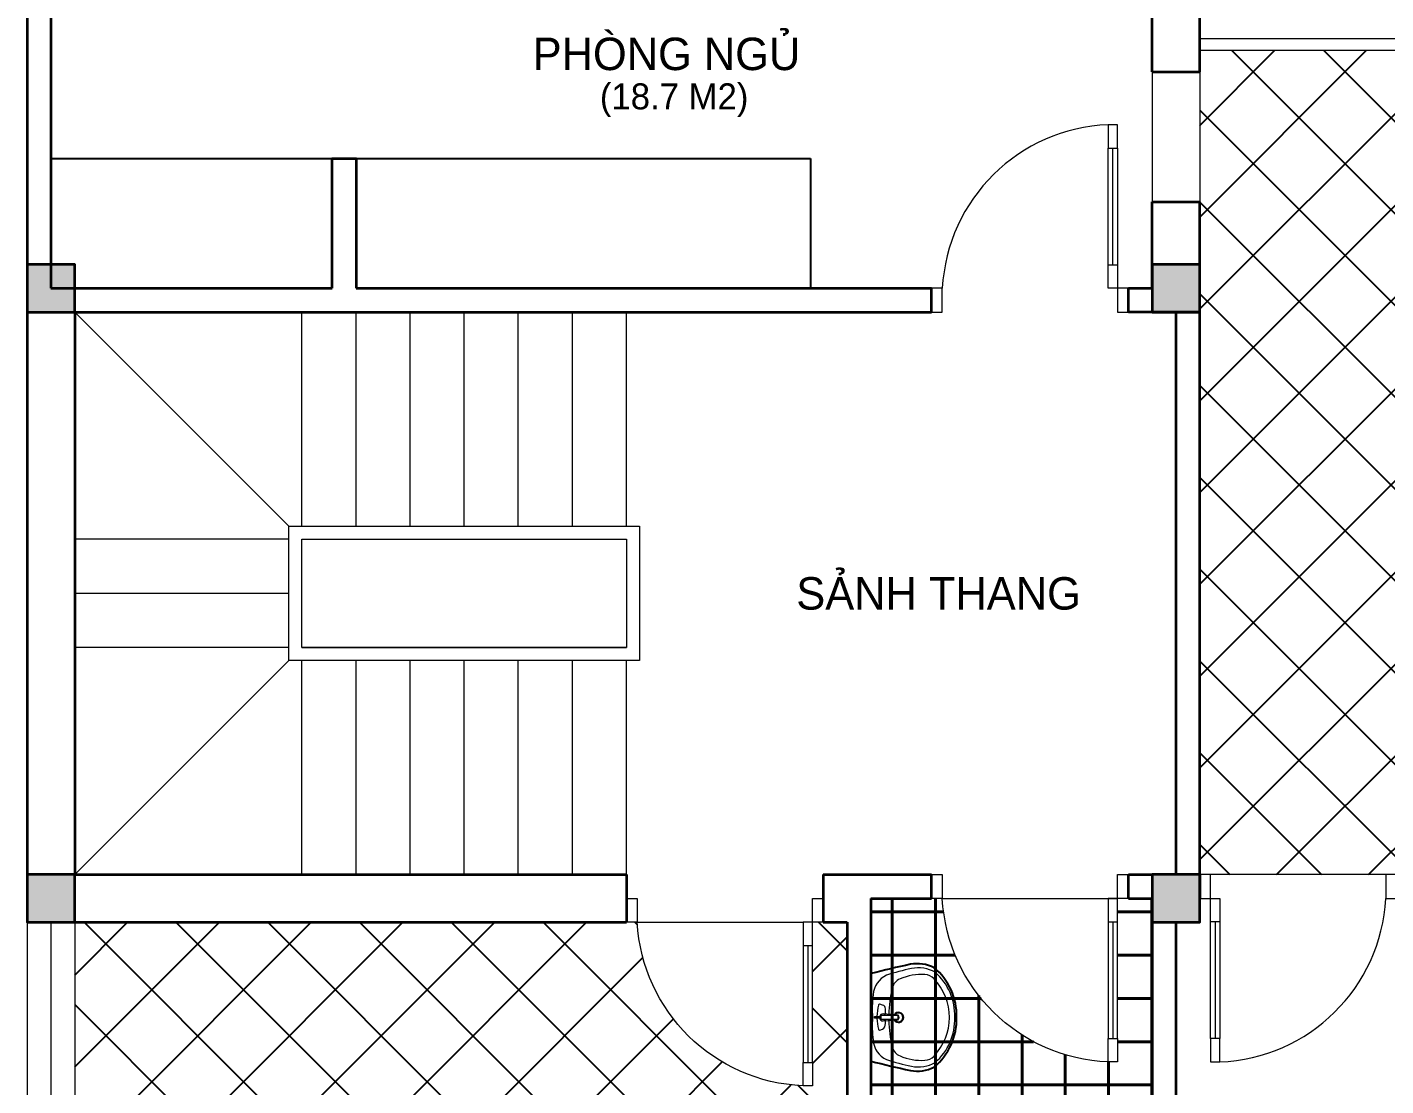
# Model space of a CAD drawing. Header units: millimetres. Extents: x -529782 to -142003, y -492574 to -273331.
# Drawn here: x -481056 to -474776, y -290004 to -285111 of the extents above; entities that cross this region are included whole.
import ezdxf

# ---------------------------------------------------------------- set-up
doc = ezdxf.new("R2010")
doc.units = ezdxf.units.MM
doc.header["$LTSCALE"] = 500
doc.header["$MEASUREMENT"] = 0
doc.linetypes.add('HIDDEN', pattern=[0.375, 0.25, -0.125])
for name, color, linetype, lineweight in [('1.cat 30', 30, 'CONTINUOUS', 35), ('1.cot', 2, 'CONTINUOUS', 35), ('4.dim 08', 8, 'CONTINUOUS', 13), ('9.text \xad white', 7, 'CONTINUOUS', 15), ('CA.dim 08', 251, 'CONTINUOUS', 13), ('CA.noi that 15', 15, 'CONTINUOUS', 9), ('noithat', 15, 'CONTINUOUS', 9), ('RAT MANH', 250, 'CONTINUOUS', 40)]:
    doc.layers.add(name, color=color, linetype=linetype, lineweight=lineweight)
doc.layers.add('HIDE', color=8, linetype='HIDDEN')
doc.layers.add('NTHT', color=5, linetype='CONTINUOUS')
doc.styles.add('CA.JSC1', font='')
doc.styles.get('CA.JSC1').set_extended_font_data('.VnAvantH')
pattern_1 = [(45, (-145523.5924993914, 0), (-212.1320343559642, 212.1320343559643), []), (135, (-145523.5924993914, 0), (-212.1320343559643, -212.1320343559642), [])]

# ---------------------------------------------------------------- blocks, each defined once
blk = doc.blocks.new('A$C1A9D127A')
at = {"layer": 'noithat', "color": 135, "linetype": 'Continuous'}
for p, q in [((49.99985728343017, 109.9998206971213), (-0.0001427165698260069, 109.9998206971213)), ((-0.0001427165698260069, 109.9998206971213), (-0.0001427165698260069, -0.000179302878677845)), ((49.99985728343017, -0.000179302878677845), (49.99985728343017, 109.9998206971213)), ((-0.0001427165698260069, -0.000179302878677845), (49.99985728343017, -0.000179302878677845))]:
    blk.add_line(p, q, dxfattribs=at)
blk = doc.blocks.new('A$C2BDB356E')
at = {"layer": 'noithat', "color": 135, "linetype": 'Continuous'}
for p, q in [((0.0007344302721321583, 599.9999563574092), (0.0007344302721321583, 699.9999563574092)), ((0.0007344302721321583, 699.9999563574092), (40.00073443027213, 699.9999563574092)), ((40.00073443027213, 699.9999563574092), (40.00073443027213, 599.9999563574092)), ((40.00073443027213, 599.9999563574092), (0.0007344302721321583, 599.9999563574092)), ((0.0007344302721321583, 99.99995635740925), (0.0007344302721321583, -4.364259075373411e-05)), ((40.00073443027213, 99.99995635740925), (0.0007344302721321583, 99.99995635740925)), ((40.00073443027213, -4.364259075373411e-05), (40.00073443027213, 99.99995635740925)), ((0.0007344302721321583, -4.364259075373411e-05), (40.00073443027213, -4.364259075373411e-05))]:
    blk.add_line(p, q, dxfattribs=at)
at = {"layer": 'noithat', "color": 8, "linetype": 'Continuous'}
for p, q in [((0.0007344302721321583, 99.99995635740925), (0.0007344302721321583, 599.9999563574092)), ((20.00073443027213, 599.9999563574092), (20.00073443027213, 99.99995635740925)), ((40.00073443027213, 599.9999563574092), (40.00073443027213, 99.99995635740925))]:
    blk.add_line(p, q, dxfattribs=at)
at = {"layer": 'noithat', "color": 1, "linetype": 'Continuous'}
blk.add_arc((10.18820847296689, 740.3098040898665), 740.9098847954065, 272.306074052381, 356.8812333185894, dxfattribs=at)
blk = doc.blocks.new('LB')
at = {"layer": 'CA.noi that 15'}
for points in [[(-225.0000000000036, 0, 0.00715951552299166), (-273, -203.4897723640211, 0.1619198315888996), (-254.9308359635256, -324.6108444543647, 0.2300763948304888), (-9.094947017729282e-13, -439.9999999999989, 0.2300763948304889), (254.9308359635243, -324.6108444543647, 0.161919831588894), (273, -203.4897723640211, 0.007159515522987385), (225.0000000000023, 0)], [(216.4925451009931, -80.28914582800644, 0.2857762006744261), (116.4577819525553, -11.7264805697082, 0.05324895662298185), (4.547473508864641e-13, -8.717014769758407, 0.0532489566229818), (-116.457781952558, -11.72648056970911, 0.2857762006744263), (-216.4925451009949, -80.28914582800644, 0.0261188910767663), (-251, -208.1482769904169, 0.1828913300787753), (-231.6265457520908, -330.4339747134914, 0.2264730495886041), (-1.364242052659392e-12, -430.638764293589, 0.226473049588604), (231.6265457520908, -330.4339747134914, 0.1828913300787497), (251, -208.1482769904173, 0.02611889107674409)]]:
    blk.add_lwpolyline(points, format="xyb", close=True, dxfattribs=at)
for points in [[(-4.642100318369557, -30.54651999733323, 0.05091970351097123), (-60.43249699888611, -38.67063978293299, 0.4550738400397396), (-65.25905792041067, -46.36225864447033), (-61.14037776060513, -59.97870053259294, 0.2425177632962802), (-30.74250099478513, -74.75794050045897), (-16.69255750458069, -74.75794050045806)], [(9.524471682713738, -76.50839315901612, 0.7450101492190555), (-9.094947017729282e-13, -44.10808223062713, 0.7450101492190555), (-9.524471682715102, -76.50839315901612)], [(-17.48431541254058, -63.21405958222567), (-12.16060777981193, -140.454138731086, 0.3498836296653924), (12.16060777980829, -140.454138731086), (17.48431541253922, -63.21405958222567)], [(16.69255750457887, -74.75794050045806), (43.55986075457076, -74.75794050045806, 0.3305759068137352), (63.47080706874431, -59.97870053259339), (67.5894872285503, -46.36225864446942, 0.4550738400397397), (62.7629263070271, -38.67063978293254, 0.04891794026142181), (4.642100318368648, -30.54651999733323)], [(-15.52406878799718, -91.65469060038981, 0.05992485428890888), (-151.8340918766921, -109.640883800061, 0.2338672628618872), (-198.0378745664975, -149.3845572819522, 0.11430768862143), (-220.4523989751093, -277.4139925811553, 0.1955244708288293), (-198.3823421961002, -324.234444566411, 0.1833533645565591), (-3.410605131648481e-13, -403.8053916709545, 0.183353364556559), (198.3823421960981, -324.2344445664113, 0.1955244708288292), (220.4523989751087, -277.4139925811545, 0.1143076886214278), (198.0378745664973, -149.3845572819565, 0.2338672628618896), (151.8340918766912, -109.6408838000611, 0.05992485428890924), (15.52406878799502, -91.6546906003897)]]:
    blk.add_lwpolyline(points, format="xyb", dxfattribs=at)
for points in [[(9.524471682713283, -50.33124167318238), (-9.524471682714648, -50.33124167318238), (-9.524471682714648, -140), (9.524471682713283, -140)], [(-4.642100318370467, -18.86351208096585), (4.642100318368648, -18.86351208096585), (4.642100318368193, -42.40247154831923), (-4.642100318370467, -42.40247154831923)]]:
    blk.add_lwpolyline(points, close=True, dxfattribs=at)
for radius, start, end in [(26.54878672550494, 120.8988147049389, 59.10118529506399), (22.12788702186934, 126.8903920545422, 53.10960794546185)]:
    blk.add_arc((-9.094947017729282e-13, -141.8663260221169), radius, start, end, dxfattribs=at)

msp = doc.modelspace()

# ---------------------------------------------------------------- hatches: boundary and pattern name
at = {"layer": '1.cot'}
for points in [[(-480835.6456836437, -286207.5207308845), (-481055.6456836437, -286207.5207308845), (-481055.6456836437, -286427.5207308845), (-480835.6456836437, -286427.5207308845)], [(-475635.6456836437, -286207.5207308845), (-475855.6456836437, -286207.5207308845), (-475855.6456836437, -286427.5207308845), (-475635.6456836437, -286427.5207308845)], [(-480835.6456836438, -289027.5207308844), (-481055.6456836438, -289027.5207308844), (-481055.6456836438, -289247.5207308844), (-480835.6456836438, -289247.5207308844)], [(-475635.6456836438, -289027.5207308844), (-475855.6456836438, -289027.5207308844), (-475855.6456836438, -289247.5207308844), (-475635.6456836438, -289247.5207308844)]]:
    msp.add_hatch(color=256, dxfattribs=at).paths.add_polyline_path(points)
at = {"layer": 'HIDE'}
h = msp.add_hatch(dxfattribs=at)
h.set_pattern_fill('_USER', color=256, scale=300, angle=45, style=0, double=1, pattern_type=0)
h.set_pattern_definition(pattern_1)
h.paths.add_polyline_path([(-471045.6456836439, -286427.5207308845), (-471155.6456836437, -286427.5207308845), (-471155.6456836437, -286207.5207308845), (-471045.6456836439, -286207.5207308845), (-471045.6456836438, -285217.5207308844), (-475635.6456836438, -285217.5207308844), (-475635.6456836438, -285317.5207308844), (-475635.6456836438, -285917.5207308844), (-475635.6456836438, -286207.5207308844), (-475635.6456836437, -286427.5207308845), (-475635.6456836439, -289027.5207308843), (-475585.6456836438, -289027.5207308843), (-474775.6456836438, -289027.5207308843), (-474725.6456836438, -289027.5207308843), (-471045.6456836438, -289027.5207308843)])
h = msp.add_hatch(dxfattribs=at)
h.set_pattern_fill('_USER', color=256, scale=300, angle=45, style=0, double=1, pattern_type=0)
h.set_pattern_definition(pattern_1)
h.paths.add_polyline_path([(-477265.6456836438, -289247.5207308845), (-477375.6456836438, -289247.5207308845), (-477425.6456836439, -289247.5207308844), (-477425.6456836438, -289355.5207308802), (-477425.6456836438, -289895.5207308593), (-477425.6456836439, -290003.5207308551), (-477468.8456842579, -290003.5207308551, -0.3867462167267919), (-478235.6456836124, -289247.5207308844), (-478285.6456836438, -289247.5207308844), (-480835.6456836438, -289247.5207308845), (-480835.6456836439, -292217.5207308844), (-477265.6456836438, -292217.5207308843)])
at = {"layer": 'RAT MANH'}
h = msp.add_hatch(dxfattribs=at)
h.set_pattern_fill('_USER', color=256, scale=200, angle=270, style=0, double=1, pattern_type=0)
h.set_pattern_definition([(270, (-167257.2745933589, 0), (200, -3.673940397442059e-14), []), (0, (-167257.2745933589, 0), (0, 200), [])])
h.paths.add_polyline_path([(-475855.6456836439, -289247.5207308844), (-475855.6456836438, -289137.5207308843), (-475965.6456836438, -289137.5207308843), (-476015.6456836438, -289137.5207308843), (-476015.6456836438, -289245.5207308801), (-476015.6456836438, -289785.5207308592), (-476015.6456836439, -289893.520730855), (-476058.8456850615, -289893.520730855), (-476058.8456813644, -289893.5207310039, -0.3867462177681341), (-476825.6456836453, -289137.5207308843), (-476875.6456836444, -289137.5207308843), (-477155.6456836438, -289137.5207308845), (-477155.6456836438, -290299.5148383498), (-477139.8009310838, -290273.9574549898), (-477120.6232080678, -290261.1787691771), (-477092.9220517077, -290254.7894204034), (-477045.3956836434, -290251.2707308844), (-476997.8693155799, -290254.7894204034), (-476970.1681592194, -290261.1787691771), (-476950.9904362037, -290273.9574549898), (-476935.1456836437, -290299.5148383497), (-476935.1456836437, -290338.925062184), (-476921.3231119363, -290336.4864463605), (-476890.4183744584, -290331.6092147136), (-476841.6214302721, -290325.5207308845), (-476743.2142411485, -290325.5207308842), (-476683.0313355519, -290328.3577328158), (-476653.6598863179, -290333.0193634731), (-476625.1949948436, -290340.3614320518), (-476593.9754416364, -290351.3745261182), (-476560.9194445958, -290366.0586574078), (-476536.1274407884, -290389.92037002), (-476516.30841814, -290414.5221116433), (-476508.9888801282, -290439.7211300855), (-476503.1456836437, -290468.0478062461), (-476503.1456836437, -290487.5207308842), (-476503.1456836438, -290506.9936555222), (-476508.9888801283, -290535.3203316825), (-476516.30841814, -290560.5193501249), (-476536.1274407883, -290585.1210917485), (-476560.9194445958, -290608.9828043607), (-476593.9754416361, -290623.6669356502), (-476625.1949948436, -290634.6800297171), (-476653.6598863179, -290642.0220982952), (-476683.0313355523, -290646.6837289526), (-476743.2142411492, -290649.5207308842), (-476841.6214302719, -290649.5207308844), (-476890.4183744588, -290643.4322470548), (-476921.3231119377, -290638.5550154074), (-476935.1456836437, -290636.1163995844), (-476935.1456836437, -290675.5266234188), (-476950.9904362037, -290701.0840067788), (-476970.1681592194, -290713.8626925913), (-476997.8693155798, -290720.2520413651), (-477045.3956836435, -290723.7707308845), (-477092.9220517079, -290720.2520413651), (-477120.6232080678, -290713.8626925913), (-477139.800931084, -290701.0840067787), (-477155.6456836438, -290675.5266234187), (-477155.6456836438, -291167.5207308844), (-475855.6456836439, -291167.5207308844)])

# ---------------------------------------------------------------- linework, layer by layer
at = {"layer": '1.cat 30'}
for p, q in [((-475855.6456836438, -285317.5207308844), (-475635.6456836438, -285317.5207308844)), ((-475855.6456836438, -285917.5207308844), (-475635.6456836438, -285917.5207308844)), ((-480945.6456836438, -286317.5207308845), (-479645.6456836438, -286317.5207308845)), ((-479535.6456836438, -286317.5207308845), (-476875.6456836439, -286317.5207308844)), ((-476875.6456836438, -286427.5207308844), (-476875.6456836438, -286317.5207308845)), ((-475965.6456836438, -286317.5207308845), (-475855.6456836438, -286317.5207308844)), ((-475965.6456836438, -286427.5207308844), (-475965.6456836438, -286317.5207308844)), ((-480835.6456836438, -286427.5207308845), (-476875.6456836438, -286427.5207308845)), ((-475745.6456836437, -286427.5207308845), (-475745.6456836437, -289027.5207308843)), ((-475635.6456836438, -289027.5207308843), (-475635.6456836437, -286427.5207308849)), ((-480835.6456836438, -289027.5207308845), (-478285.6456836438, -289027.5207308844)), ((-478285.6456836438, -289027.5207308844), (-478285.6456836438, -289247.5207308843)), ((-477375.6456836438, -289027.5207308844), (-477155.6456836438, -289027.5207308844)), ((-477375.6456836438, -289027.5207308844), (-477375.6456836438, -289247.5207308844)), ((-477155.6456836438, -289027.5207308844), (-476875.6456836438, -289027.5207308844)), ((-476875.6456836438, -289137.5207308843), (-476875.6456836438, -289027.5207308843)), ((-476875.6456836444, -289137.5207308843), (-476875.6456836444, -289027.5207308843)), ((-475965.6456836438, -289027.5207308843), (-475855.6456836438, -289027.5207308843)), ((-475965.6456836438, -289137.5207308843), (-475965.6456836438, -289027.5207308843)), ((-475965.6456836438, -289137.5207308843), (-475965.6456836438, -289027.5207308843)), ((-475635.6456836438, -289027.5207308843), (-475635.6456836438, -289137.5207308843)), ((-477155.6456836438, -289137.5207308844), (-476875.6456836438, -289137.5207308844)), ((-477155.6456836438, -289137.5207308844), (-477155.6456836437, -292217.5207308844)), ((-475965.6456836438, -289137.5207308843), (-475855.6456836438, -289137.5207308843)), ((-480835.6456836438, -289247.5207308845), (-478285.6456836438, -289247.5207308845)), ((-477375.6456836438, -289247.5207308845), (-477265.6456836438, -289247.5207308845)), ((-477265.6456836438, -289247.5207308845), (-477265.6456836438, -292437.5207308844)), ((-475745.6456836438, -289247.5207308844), (-475745.6456836438, -292217.5207308844))]:
    msp.add_line(p, q, dxfattribs=at)
for points in [[(-478890.6456836438, -282417.5207308844), (-479945.6456836438, -282417.5207308844), (-479945.6456836438, -282417.5207308844), (-481055.6456836438, -282417.5207308844), (-481055.6456836438, -289247.5207308844), (-481055.6456836438, -289247.5207308844)], [(-475855.6456836438, -285317.5207308844), (-475855.6456836438, -284717.5207308844)], [(-475635.6456836438, -285317.5207308844), (-475635.6456836438, -284717.5207308844)], [(-480945.6456836438, -284947.5207308844), (-480945.6456836438, -286317.5207308845)], [(-479645.6456836438, -286317.5207308844), (-479645.6456836438, -285717.5207308845), (-479535.6456836438, -285717.5207308845), (-479535.6456836438, -286317.5207308844)], [(-475855.6456836438, -286317.5207308844), (-475855.6456836438, -285917.5207308844)], [(-475635.6456836437, -286427.5207308845), (-475635.6456836438, -286207.5207308844), (-475635.6456836438, -285917.5207308844)], [(-480835.6456836438, -286427.5207308845), (-480835.6456836438, -289027.5207308845)], [(-475635.6456836437, -286427.5207308849), (-475965.6456836438, -286427.5207308844)], [(-475855.6456836439, -289247.5207308844), (-475855.6456836438, -292217.5207308844)]]:
    msp.add_lwpolyline(points, dxfattribs=at)
at = {"layer": '1.cot'}
for points in [[(-481055.6456836437, -286427.5207308845), (-480835.6456836437, -286427.5207308845), (-480835.6456836437, -286207.5207308845), (-481055.6456836437, -286207.5207308845)], [(-475855.6456836437, -286427.5207308845), (-475635.6456836437, -286427.5207308845), (-475635.6456836437, -286207.5207308845), (-475855.6456836437, -286207.5207308845)], [(-481055.6456836438, -289247.5207308844), (-480835.6456836438, -289247.5207308844), (-480835.6456836438, -289027.5207308844), (-481055.6456836438, -289027.5207308844)], [(-475855.6456836438, -289247.5207308844), (-475635.6456836438, -289247.5207308844), (-475635.6456836438, -289027.5207308844), (-475855.6456836438, -289027.5207308844)]]:
    msp.add_lwpolyline(points, close=True, dxfattribs=at)
at = {"layer": '4.dim 08'}
for p, q in [((-475855.6456836438, -285317.5207308844), (-475855.6456836438, -285917.5207308844)), ((-475635.6456836438, -285317.5207308844), (-475635.6456836438, -285917.5207308844)), ((-479845.6456836438, -287417.5207308843), (-480835.6456836438, -286427.5207308843)), ((-479785.6456836438, -287417.5207308843), (-479785.6456836438, -286427.5207308843)), ((-479535.6456836438, -287417.5207308843), (-479535.6456836438, -286427.5207308843)), ((-479285.6456836438, -287417.5207308843), (-479285.6456836438, -286427.5207308843)), ((-479035.6456836438, -287417.5207308843), (-479035.6456836438, -286427.5207308843)), ((-478785.6456836438, -287417.5207308843), (-478785.6456836438, -286427.5207308843)), ((-478535.6456836438, -287417.5207308843), (-478535.6456836438, -286427.5207308843)), ((-478285.6456836438, -287417.5207308843), (-478285.6456836438, -286427.5207308843)), ((-479845.6456836438, -287477.5207308843), (-480835.6456836438, -287477.5207308843)), ((-479785.6456836438, -287477.5207308843), (-478285.6456836438, -287477.5207308843)), ((-479845.6456836438, -287727.5207308843), (-480835.6456836438, -287727.5207308843)), ((-479845.6456836438, -287977.5207308843), (-480835.6456836438, -287977.5207308843)), ((-479785.6456836438, -287977.5207308843), (-478285.6456836438, -287977.5207308843)), ((-479845.6456836438, -288037.5207308843), (-480835.6456836438, -289027.5207308843)), ((-479785.6456836438, -289027.5207308844), (-479785.6456836438, -288037.5207308843)), ((-479535.6456836438, -289027.5207308844), (-479535.6456836438, -288037.5207308843)), ((-479285.6456836438, -289027.5207308844), (-479285.6456836438, -288037.5207308843)), ((-479035.6456836438, -289027.5207308844), (-479035.6456836438, -288037.5207308843)), ((-478785.6456836438, -289027.5207308844), (-478785.6456836438, -288037.5207308843)), ((-478535.6456836438, -289027.5207308844), (-478535.6456836438, -288037.5207308843)), ((-478285.6456836438, -289027.5207308844), (-478285.6456836438, -288037.5207308843)), ((-481055.6456836438, -289027.5207308844), (-480835.6456836438, -289027.5207308845)), ((-474775.6456836438, -289027.5207308843), (-475585.6456836438, -289027.5207308843)), ((-481055.6456836438, -289247.5207308844), (-481055.6456836438, -292437.5207308843)), ((-480945.6456836438, -289247.5207308844), (-480945.6456836438, -292327.5207308843)), ((-480835.6456836438, -289247.5207308844), (-480835.6456836439, -292217.5207308844)), ((-478235.6456836438, -289247.5207308844), (-477468.8456836421, -289247.5207308844))]:
    msp.add_line(p, q, dxfattribs=at)
for points in [[(-475635.6456836438, -285162.5207308844), (-469990.6456836438, -285162.5207308844), (-469990.6456836438, -289027.5207308843)], [(-475635.6456836438, -285217.5207308844), (-471045.6456836439, -285217.5207308844)]]:
    msp.add_lwpolyline(points, dxfattribs=at)
at = {"layer": 'CA.dim 08'}
msp.add_line((-476825.6456836444, -289137.5207308996), (-476015.6456836438, -289137.5207308996), dxfattribs=at)
for points in [[(-479845.6456836438, -287417.5207308843), (-478225.6456836438, -287417.5207308843), (-478225.6456836438, -288037.5207308843), (-479845.6456836438, -288037.5207308843)], [(-479785.6456836438, -287477.5207308843), (-478285.6456836438, -287477.5207308843), (-478285.6456836438, -287977.5207308843), (-479785.6456836438, -287977.5207308843)]]:
    msp.add_lwpolyline(points, close=True, dxfattribs=at)
at = {"layer": 'NTHT'}
for p, q in [((-480945.6456836438, -285717.5207308845), (-479645.6456836438, -285717.5207308845)), ((-479535.6456836438, -285717.5207308845), (-477435.6456836215, -285717.5207308844)), ((-477435.6456836215, -285717.5207308844), (-477435.6456836215, -286317.5207308843))]:
    msp.add_line(p, q, dxfattribs=at)
at = {"layer": 'NTHT', "color": 8}
msp.add_lwpolyline([(-477155.6456836437, -289890.0207308843, 0.00715951552299166), (-476972.5048885161, -289933.2207308842, 0.1619198315888996), (-476863.4959236348, -289916.9584832514, 0.2300763948304888), (-476759.6456836437, -289687.5207308843, 0.230076394830489), (-476863.4959236348, -289458.0829785172, 0.1619198315888941), (-476972.5048885161, -289441.8207308842, 0.007159515522987383), (-477155.6456836437, -289485.0207308843)], format="xyb", close=True, dxfattribs=at)

# ---------------------------------------------------------------- block references
at = {"layer": 'noithat', "xscale": 1.07999999995809, "yscale": 1.07999999995809, "zscale": 1.08, "rotation": 180}
msp.add_blockref('A$C2BDB356E', (-476015.6448904591, -285561.5207780184), dxfattribs=at)
at = {"layer": 'noithat', "rotation": 180}
for p in [(-476825.6458263604, -286317.5209101873), (-475965.6458263604, -286317.5209101873)]:
    msp.add_blockref('A$C1A9D127A', p, dxfattribs=at)
at = {"layer": 'noithat', "xscale": -1}
for p in [(-476825.645826361, -289137.5205515815), (-475965.6458263604, -289137.5205515815), (-478235.6458263604, -289247.5205515815), (-477375.6458263604, -289247.5205515815)]:
    msp.add_blockref('A$C1A9D127A', p, dxfattribs=at)
at = {"layer": 'noithat'}
for p in [(-475635.6455409272, -289137.5205515815), (-474775.6455409272, -289137.5205515815)]:
    msp.add_blockref('A$C1A9D127A', p, dxfattribs=at)
at = {"layer": 'noithat', "yscale": 1.07999999995809}
for p, xscale, zscale in [((-476015.6448904591, -289893.520683721), -1.080000000016298, 1.079999999984008), ((-475585.6464768285, -289893.5206837503), 1.07999999995809, 1.08), ((-477425.6448904591, -290003.5206837211), -1.07999999995809, 1.08)]:
    msp.add_blockref('A$C2BDB356E', p, dxfattribs=dict(at, xscale=xscale, zscale=zscale))
at = {"layer": 'NTHT', "extrusion": (0, 0, -1), "xscale": -0.9000000000232831, "yscale": 0.8999999999068677, "zscale": -0.9, "rotation": 270}
msp.add_blockref('LB', (477155.6456836438, -289687.5207308844), dxfattribs=at)

# ---------------------------------------------------------------- texts
at = {"layer": '9.text \xad white', "style": 'CA.JSC1'}
for s, height, p in [('phßng ngñ', 150, (-478719.1622079853, -285309.0092655157)), ('(18.7 M2)', 120, (-478408.5100063069, -285490.3705991113)), ('s¶nh thang', 150, (-477500.4960905337, -287802.6370792522))]:
    msp.add_text(s, height=height, dxfattribs=at).set_placement(p)

doc.saveas('drawing.dxf')
